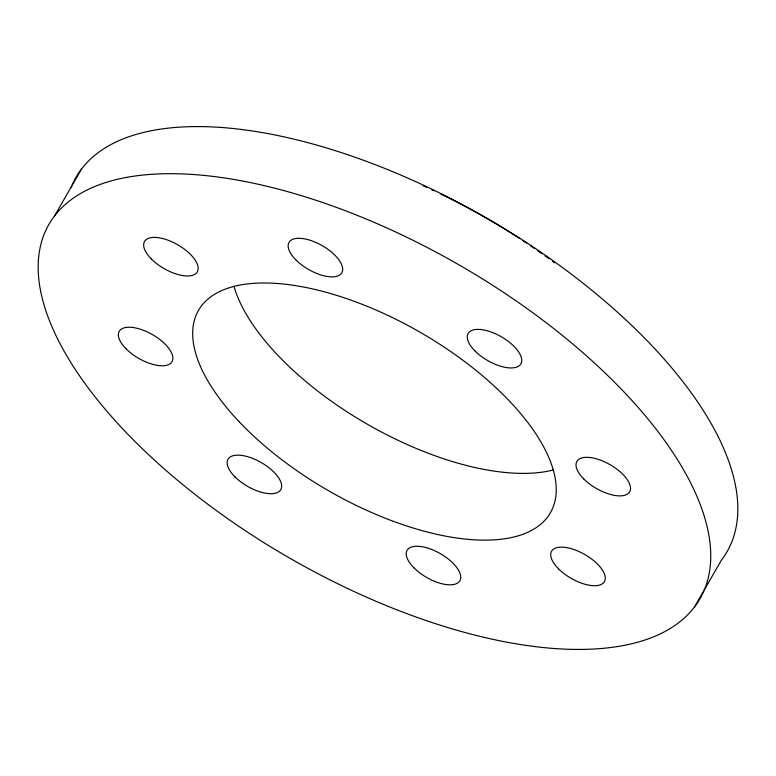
<?xml version="1.0" encoding="UTF-8"?>
<svg xmlns="http://www.w3.org/2000/svg" width="776" height="776" viewBox="0 0 776 776"><rect width="100%" height="100%" fill="white"/><g stroke="black" fill="none" stroke-linecap="round" stroke-linejoin="round"><path stroke-width="1.16" d="M54.504 216L81.596 168.877M694.404 607.123A375.516 169.314 29.9 0 0 304.163 196.503A375.516 169.314 29.9 0 0 124.791 431.049A375.516 169.314 29.9 0 0 694.404 607.123L721.496 560A375.516 169.314 29.9 0 0 484.806 217.018A375.516 169.314 29.9 0 0 71.14 187.394M553.036 470.043A202.982 91.519 29.9 0 1 367.834 424.501A202.982 91.519 29.9 0 1 234.313 287.44M423.24 185.871A324.766 146.431 29.9 0 1 426.47 187.336M431.844 189.81A324.766 146.431 29.9 0 1 433.988 190.818M440.419 193.884A324.766 146.431 29.9 0 1 448.964 198.074M450.022 198.607A324.766 146.431 29.9 0 1 519.6 238.542M522.587 240.502A324.766 146.431 29.9 0 1 526.555 243.131M530.503 245.788A324.766 146.431 29.9 0 1 534.422 248.465M537.351 250.493A324.766 146.431 29.9 0 1 542.191 253.888M545.072 255.944A324.766 146.431 29.9 0 1 548.884 258.689M552.667 261.464A324.766 146.431 29.9 0 1 554.597 262.889M414.025 567.925A30.448 13.726 29.9 0 0 459.751 580.923A30.448 13.726 29.9 0 0 426.674 547.769A30.448 13.726 29.9 0 0 414.025 567.925M234.934 476.833A30.448 13.726 29.9 0 0 280.66 489.831A30.448 13.726 29.9 0 0 247.583 456.676A30.448 13.726 29.9 0 0 234.934 476.833M126.168 348.899A30.448 13.726 29.9 0 0 171.903 361.897A30.448 13.726 29.9 0 0 138.817 328.752A30.448 13.726 29.9 0 0 126.168 348.899M151.456 259.068A30.448 13.726 29.9 0 0 197.182 272.075A30.448 13.726 29.9 0 0 164.105 238.921A30.448 13.726 29.9 0 0 151.456 259.068M295.966 259.97A30.448 13.726 29.9 0 0 341.692 272.968A30.448 13.726 29.9 0 0 308.615 239.813A30.448 13.726 29.9 0 0 295.966 259.97M475.058 351.053A30.448 13.726 29.9 0 0 520.783 364.051A30.448 13.726 29.9 0 0 487.706 330.906A30.448 13.726 29.9 0 0 475.058 351.053M583.814 478.986A30.448 13.726 29.9 0 0 629.549 491.984A30.448 13.726 29.9 0 0 596.463 458.839A30.448 13.726 29.9 0 0 583.814 478.986M558.536 568.818A30.448 13.726 29.9 0 0 604.262 581.816A30.448 13.726 29.9 0 0 571.184 548.661A30.448 13.726 29.9 0 0 558.536 568.818M239.503 422.095A202.982 91.519 29.9 0 0 547.4 517.272A202.982 91.519 29.9 0 0 336.454 295.316A202.982 91.519 29.9 0 0 239.503 422.095"/></g></svg>
